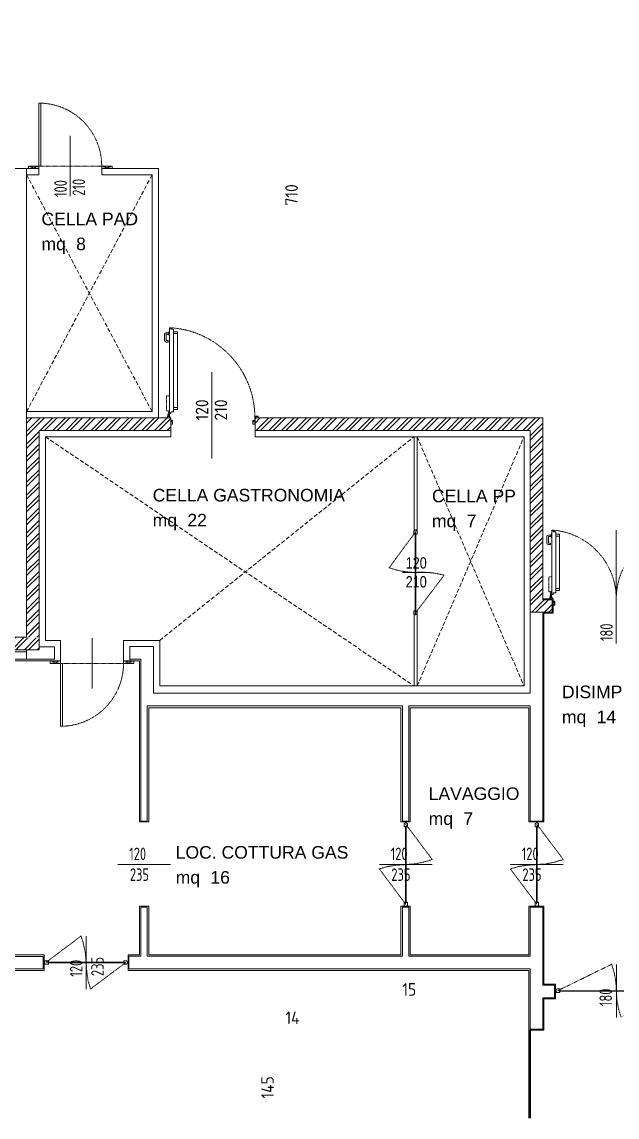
# Model space of a CAD drawing. Header units: millimetres. Extents: x 8265 to 78888, y 1905 to 34251.
# Drawn here: x 41883 to 42830, y 25481 to 27221 of the extents above; entities that cross this region are included whole.
import ezdxf
from ezdxf.enums import TextEntityAlignment as Align

# ---------------------------------------------------------------- set-up
doc = ezdxf.new("R2010")
doc.units = ezdxf.units.MM
for name, pattern in [('HIDDEN', [9.525, 6.35, -3.175]), ('HIDDEN4', [0.125, 0.025, -0.1]), ('HIDEGIO', [5000, 2500, -2500]), ('TRATTEGGIATA2', [0.375, 0.25, -0.125])]:
    doc.linetypes.add(name, pattern=pattern)
doc.layers.get('Defpoints').update_dxf_attribs({"lineweight": 0})
for name, color, linetype, lineweight in [('430_TAVOLATI_001-AM_0', 3, 'Continuous', 0), ('435_PARETI_CELLA_001-AM_0', 2, 'Continuous', 0), ('437_RIVESTIMENTI_001-AM_0', 13, 'Continuous', 0), ('439_TESTI_SERRAMENTI_001-AM_0', 11, 'Continuous', 0), ('440_ALTRI_ELEMENTI_001-AM_0', 31, 'Continuous', 50), ('440_SIMBOLI_001-AM_0', 31, 'Continuous', 0), ('441_SERRAMENTI_001-AM_0', 1, 'Continuous', 0), ('464_LAY_OUT_TQ_001-AM_0', 2, 'Continuous', 0), ('471_TESTI_POLIGONI_001-AM_0', 221, 'Continuous', 0), ('480_CAMPITURE_SIMB_REI_001-AM_0', 30, 'Continuous', 0), ('AM_0', 7, 'Continuous', 50)]:
    doc.layers.add(name, color=color, linetype=linetype, lineweight=lineweight)
doc.layers.add('465_REPARTI_TQ_001-AM_0', color=2, linetype='Continuous')
doc.styles.add('AREA', font='arial.ttf', dxfattribs={"height": 30})
doc.styles.add('QUOTE', font='arial.ttf', dxfattribs={"width": 0.8})
doc.styles.get("Standard").update_dxf_attribs({"font": 'isocp.shx'})
doc.dimstyles.new('Quote Svl', dxfattribs={"dimscale": 100, "dimtxt": 0.2, "dimasz": 0.15, "dimexe": 0, "dimexo": 0.2, "dimgap": 0.1, "dimtad": 1, "dimdec": 0, "dimrnd": 5, "dimdsep": 46, "dimtxsty": 'Standard', "dimblk": 'ARCHTICK', "dimcen": 0.2, "dimse1": 1, "dimse2": 1, "dimsd1": 1, "dimsd2": 1, "dimclrd": 256, "dimclre": 256, "dimclrt": 256, "dimadec": 0, "dimazin": 2, "dimtp": 0.1, "dimtm": 0.1, "dimtfac": 0.71, "dimtdec": 0, "dimtmove": 0, "dimatfit": 3, "dimldrblk": 'ARCHTICK', "dimfxl": 0, "dimtzin": 0, "dimlwd": -1, "dimlwe": -1, "dimarcsym": 0})

# ---------------------------------------------------------------- blocks, each defined once
blk = doc.blocks.new('PT-21-3-08$PORTA_VAI_VEN_180')
at = {"color": 0, "linetype": 'Continuous'}
for points in [[(6125.6, -9843.21), (6122.6, -9844.71)], [(6122.6, -9844.71), (6122.6, -9849.71)], [(6122.6, -9849.71), (6124.6, -9849.71)], [(6128.6, -9844.71), (6125.6, -9843.21)], [(6125.6, -9849.71), (6128.6, -9849.71)], [(6128.6, -9849.71), (6128.6, -9844.71)], [(6122.6, -10034.7), (6122.6, -10029.7)], [(6122.6, -10029.7), (6124.6, -10029.7)], [(6125.6, -10036.2), (6122.6, -10034.7)], [(6125.6, -10029.7), (6128.6, -10029.7)], [(6128.6, -10034.7), (6125.6, -10036.2)], [(6128.6, -10029.7), (6128.6, -10034.7)]]:
    blk.add_lwpolyline(points, dxfattribs=at)
for points in [[(6124.6, -9848.71), (6124.6, -9939.71), (6125.6, -9939.71), (6125.6, -9848.71)], [(6124.6, -10030.7), (6124.6, -9939.71), (6125.6, -9939.71), (6125.6, -10030.7)]]:
    blk.add_lwpolyline(points, close=True, dxfattribs=at)
at = {"linetype": 'HIDDEN4'}
for points in [[(6125.6, -9846.51), (6167.6, -9932.31)], [(6125.6, -9939.71), (6139.6, -9938.91)], [(6139.6, -9938.91), (6153.6, -9936.41)], [(6153.6, -9936.41), (6167.6, -9932.31)], [(6096.6, -9943.01), (6083.6, -9947.21)], [(6125.6, -10033), (6083.6, -9947.21)], [(6110.6, -9940.61), (6096.6, -9943.01)], [(6125.6, -9939.71), (6110.6, -9940.61)]]:
    blk.add_lwpolyline(points, dxfattribs=at)
blk = doc.blocks.new('PT-21-3-08$PORTA_VAI_VEN')
at = {"linetype": 'HIDDEN4'}
for points in [[(6454.6, -7148.21), (6510.6, -7106.11)], [(6514.6, -7119.81), (6510.6, -7106.11)], [(6516.6, -7133.91), (6514.6, -7119.81)], [(6517.6, -7148.21), (6516.6, -7133.91)], [(6517.6, -7148.21), (6518.6, -7162.51)], [(6581.6, -7148.21), (6525.6, -7190.41)], [(6518.6, -7162.51), (6521.6, -7176.61)], [(6521.6, -7176.61), (6525.6, -7190.41)]]:
    blk.add_lwpolyline(points, dxfattribs=at)
at = {"color": 0, "linetype": 'Continuous'}
for points in [[(6451.6, -7148.21), (6452.6, -7145.51)], [(6452.6, -7151.01), (6451.6, -7148.21)], [(6452.6, -7145.51), (6457.6, -7145.51)], [(6457.6, -7151.01), (6452.6, -7151.01)], [(6457.6, -7145.51), (6457.6, -7147.71)], [(6457.6, -7148.71), (6457.6, -7151.01)], [(6582.6, -7145.51), (6577.6, -7145.51)], [(6577.6, -7145.51), (6577.6, -7147.71)], [(6577.6, -7148.71), (6577.6, -7151.01)], [(6577.6, -7151.01), (6582.6, -7151.01)], [(6584.6, -7148.21), (6582.6, -7145.51)], [(6582.6, -7151.01), (6584.6, -7148.21)]]:
    blk.add_lwpolyline(points, dxfattribs=at)
for points in [[(6456.6, -7147.71), (6517.6, -7147.71), (6517.6, -7148.71), (6456.6, -7148.71)], [(6578.6, -7147.71), (6517.6, -7147.71), (6517.6, -7148.71), (6578.6, -7148.71)]]:
    blk.add_lwpolyline(points, close=True, dxfattribs=at)
blk = doc.blocks.new('SUP-LOC')
at = {"style": 'AREA'}
blk.add_text('mq', height=20, dxfattribs=at).set_placement((7.7, -17.4))
for tag, p in [('NAME_LOC', (7.7, 22.3)), ('AREA_AREA', (62.9, -17.4))]:
    blk.add_attdef(tag, p, '', height=20, dxfattribs=at)
blk = doc.blocks.new('PORTA-[REI-US]-SISTI-120')
for p, q in [((-1.8, 12.6), (-1.8, 143)), ((-1.5, 143.3), (0, 143.3)), ((0.3, 143), (0.3, 141.1)), ((0.6, 141), (3.1, 141)), ((0.6, 140.8), (0.6, 141)), ((0.6, 140.8), (4.2, 140.8)), ((1.1, 142.3), (1.4, 142.3)), ((1.1, 141), (1.1, 142.3)), ((2.6, 141), (1.4, 142.3)), ((1.4, 142.3), (1.4, 141)), ((3.1, 141), (3.1, 140.8)), ((4.5, 140.5), (4.5, 9.7)), ((-9.8, 122.8), (-9.8, 133.1)), ((-7.5, 135.4), (-2.9, 135.4)), ((-7.5, 132.6), (-7.5, 123.3)), ((-2.9, 133.1), (-7, 133.1)), ((-7, 122.8), (-4, 122.8)), ((-4, 122.8), (-4, 120.5)), ((-2.9, 131.6), (-2.9, 137)), ((-2.9, 137), (-1.8, 137)), ((-2.9, 135.4), (-2.9, 134.3)), ((-2.9, 134.3), (-2.9, 133.1)), ((-1.8, 131.6), (-2.9, 131.6)), ((-1.8, 137), (-1.8, 134.3)), ((-1.8, 134.3), (-1.8, 131.6)), ((4.5, 137), (4.5, 134.3)), ((4.5, 137), (10.5, 137)), ((4.5, 134.3), (4.5, 131.6)), ((4.5, 134), (10.5, 134)), ((10.5, 137), (10.5, 13.3)), ((-4, 120.5), (-7.5, 120.5)), ((-5.3, 0), (-5.3, 2.5)), ((-5.3, 2.5), (-1.3, 2.5)), ((-3.8, 0), (-5.3, 0)), ((-5, 2.2), (-5, 0.2)), ((-1.5, 2.2), (-5, 2.2)), ((-5, 0.2), (-3.8, 0.2)), ((-2.8, 12), (-4.8, 5)), ((-4.8, 5), (-4.3, 5.5)), ((-4.8, 3.5), (-4.8, 5)), ((-4.8, 2.5), (-4.8, 5)), ((-4.4, 4.2), (-2.8, 4.2)), ((-4.3, 5.5), (-2.8, 5.5)), ((-3.8, 0), (-3.8, 0.2)), ((-3.5, 5), (-3.5, 3.5)), ((-3.5, 4), (-3.5, 4.5)), ((-1.8, 12), (-2.8, 12)), ((-2.8, 5.5), (-2.3, 5)), ((-2.3, 5.5), (-2.3, 7)), ((-2.3, 5), (-2.3, 2.5)), ((-2.3, 2.5), (-2.3, 3.6)), ((-1.8, 13.3), (-1.8, 7.3)), ((-1.8, 7.5), (-1.8, 12)), ((-1.5, 7), (0, 7)), ((-1.5, 0), (-1.5, 2.2)), ((0, 0), (-1.5, 0)), ((-1.3, 2.5), (-1.3, 0.2)), ((-1.3, 0.2), (0.2, 0.2)), ((0, -5.8), (0, 0)), ((0.2, 0.2), (0.2, -5.7)), ((0.3, 7.3), (0.3, 9.1)), ((0.6, 9.4), (4.2, 9.4)), ((4.5, 16.3), (10.5, 16.3)), ((4.5, 13.3), (10.5, 13.3)), ((0, -8.6), (0.1, -8.6)), ((0, -8.6), (0, -9.7)), ((0.1, -9.7), (0.1, -8.6)), ((2.2, -6.1), (0.2, -6.1)), ((0.3, -5.8), (2.2, -5.8)), ((0.3, -9.8), (2.4, -9.8)), ((2.4, -10), (0.3, -10)), ((2, -3.9), (0.5, -3.9)), ((2.5, -9.7), (2.5, -5.8)), ((2.6, -4.4), (2.6, -9.7))]:
    blk.add_line(p, q)
at = {"ltscale": 20}
for p, q in [((65.1, -64.4), (65.1, 72.9)), ((137.7, 0), (138.9, 0)), ((131.2, -3.9), (133.5, -3.9)), ((133.8, -0.8), (133.8, -3.8)), ((133.8, -5.6), (133.8, -5.6))]:
    blk.add_line(p, q, dxfattribs=at)
at = {"linetype": 'ByBlock', "ltscale": 20}
blk.add_line((130.5, -4.4), (130.5, -9.7), dxfattribs=at)
at = {"linetype": 'HIDDEN4', "ltscale": 0.2}
blk.add_lwpolyline([(-1.8, 11.1), (-6.8, 11.1), (-6.8, 35.1), (-1.8, 35.1)], dxfattribs=at)
at = {"ltscale": 20}
blk.add_lwpolyline([(134.5, 0), (135.4, 0), (135.4, 2.2), (138.9, 2.2), (138.9, 0.2), (137.7, 0.2), (137.7, 0), (139.1, 0), (139.1, 2.5), (135.2, 2.5), (135.2, 0.2), (133.8, 0.2), (133.8, -5.7, -0.414214), (133.6, -5.8), (131, -5.8, -0.414214), (130.9, -5.7), (130.9, -4.1), (130.6, -4.1), (130.5, -4.1), (130.5, -9.7, 0.414214), (130.8, -10), (133.7, -10, 0.414214), (134, -9.7), (134, -8.6), (133.8, -8.6), (133.8, -9.7, -0.414214), (133.7, -9.8), (130.8, -9.8, -0.414214), (130.6, -9.7), (130.6, -5.8, 0.414214), (130.9, -6.1), (133.8, -6.1, 0.414214), (134, -5.8), (134, 0), (135.2, 0)], format="xyb", dxfattribs=at)
blk.add_lwpolyline([(2.2, -5.7), (2.2, -4.1), (2.6, -4.1), (2.6, -8.4)])
at = {"linetype": 'ByBlock', "ltscale": 20}
blk.add_lwpolyline([(130.5, -4.4), (130.5, -8.4)], dxfattribs=at)
for centre, radius, start, end in [((-1.5, 143), 0.3, 90, 180), ((0, 143), 0.3, 0, 90), ((0.6, 141.1), 0.3, 180, 270), ((4.2, 140.5), 0.3, 0, 90), ((-7.5, 133.1), 2.3, 90, 180), ((-7.5, 122.8), 2.3, 180, 270), ((-7, 132.6), 0.5, 90, 180), ((-7, 123.3), 0.5, 180, 270), ((-1.8, 7), 0.5, 90, 180), ((-1.5, 7.3), 0.3, 180, 270), ((0, 7.3), 0.3, 270, 0), ((0.6, 9.1), 0.3, 90, 180), ((4.2, 9.7), 0.3, 270, 0), ((0.2, -5.8), 0.25, 180, 270), ((0.3, -9.7), 0.3, 180, 270), ((0.3, -9.7), 0.15, 180, 270), ((0.3, -5.7), 0.1, 180, 270), ((0.5, -4.2), 0.25, 90, 180), ((2, -4.2), 0.25, 0, 90), ((2.2, -5.7), 0.1, 270, 0), ((2.2, -5.8), 0.25, 270, 0), ((2.4, -9.7), 0.3, 270, 0), ((2.4, -9.7), 0.15, 270, 0)]:
    blk.add_arc(centre, radius, start, end)
at = {"linetype": 'HIDDEN4'}
blk.add_arc((-9.6, 0.2), 143.4, 0, 86.1517, dxfattribs=at)
at = {"ltscale": 20}
for centre, start, end in [((131.2, -4.2), 90, 180), ((133.5, -4.2), 0, 90)]:
    blk.add_arc(centre, 0.25, start, end, dxfattribs=at)
blk = doc.blocks.new('Quota serramento H20')
for p in [(-15, 0), (15, 0)]:
    blk.add_attdef('000', text='', height=20, rotation=90).set_placement(p, align=Align.MIDDLE)
blk = doc.blocks.new('PORTA-CELLA_GIR-100')
blk.add_line((50, -44), (50, 36))
at = {"linetype": 'HIDDEN4'}
blk.add_line((0, -4), (100, -4), dxfattribs=at)
at = {"linetype": 'Continuous'}
for points in [[(0, -4), (-16.5, 0)], [(0, 0), (-16.5, -4)], [(100, -4), (116.5, 0)], [(100, 0), (116.5, -4)]]:
    blk.add_lwpolyline(points, dxfattribs=at)
for points in [[(0, 0), (-16.5, 0), (-16.5, -4), (0, -4)], [(100, 0), (116.5, 0), (116.5, -4), (100, -4)]]:
    blk.add_lwpolyline(points, close=True, dxfattribs=at)
blk.add_lwpolyline([(0, -4), (3, -4), (3, -104), (0, -104)], close=True)
at = {"linetype": 'HIDDEN4'}
blk.add_arc((0, -4), 100, 270, 0, dxfattribs=at)
blk = doc.blocks.new('PORTA-[REI-US]-SISTI-180')
for p, q in [((-1.8, 12.6), (-1.8, 108.7)), ((-1.5, 109), (0, 109)), ((0.3, 108.7), (0.3, 106.8)), ((0.6, 106.7), (3.1, 106.7)), ((0.6, 106.5), (0.6, 106.7)), ((0.6, 106.5), (4.2, 106.5)), ((1.1, 108), (1.4, 108)), ((1.1, 106.7), (1.1, 108)), ((2.6, 106.7), (1.4, 108)), ((1.4, 108), (1.4, 106.7)), ((3.1, 106.7), (3.1, 106.5)), ((4.5, 106.2), (4.5, 9.7)), ((100.5, -71), (100.5, 109)), ((194.7, 112.5), (194.7, 103.6)), ((194.9, 112.5), (194.9, 110.8)), ((196.6, 112.8), (195, 112.8)), ((196.6, 112.7), (195, 112.7)), ((196.9, 110.7), (195, 110.7)), ((196.5, 103.3), (196.5, 105)), ((196.5, 105), (196.5, 12.6)), ((196.6, 112.8), (196.6, 112.7)), ((196.8, 105.3), (201.1, 105.3)), ((201.1, 105.3), (196.8, 105.3)), ((197.2, 109.7), (197.2, 110.4)), ((201.1, 109.7), (197.2, 109.7)), ((201.4, 105.6), (201.4, 109.4)), ((201.4, 107.5), (201.4, 105.6)), ((203.2, 107.8), (201.7, 107.8)), ((203.5, 12.6), (203.5, 107.5)), ((-9.8, 88.5), (-9.8, 98.8)), ((-7.5, 101.1), (-2.9, 101.1)), ((-7.5, 98.3), (-7.5, 89)), ((-2.9, 98.8), (-7, 98.8)), ((-7, 88.5), (-4, 88.5)), ((-4, 88.5), (-4, 86.2)), ((-2.9, 97.3), (-2.9, 102.7)), ((-2.9, 102.7), (-1.8, 102.7)), ((-2.9, 101.1), (-2.9, 100)), ((-2.9, 100), (-2.9, 98.8)), ((-1.8, 97.3), (-2.9, 97.3)), ((-1.8, 102.7), (-1.8, 100)), ((-1.8, 100), (-1.8, 97.3)), ((4.5, 102.7), (4.5, 100)), ((4.5, 102.7), (10.5, 102.7)), ((4.5, 100), (4.5, 97.3)), ((4.5, 99.7), (10.5, 99.7)), ((10.5, 102.7), (10.5, 13.3)), ((190.5, 102.7), (196.5, 102.7)), ((190.5, 13.3), (190.5, 102.7)), ((190.5, 99.7), (196.5, 99.7)), ((195, 103.3), (196.5, 103.3)), ((-4, 86.2), (-7.5, 86.2)), ((-5.3, 0), (-5.3, 2.5)), ((-5.3, 2.5), (-1.3, 2.5)), ((-3.8, 0), (-5.3, 0)), ((-5, 2.2), (-5, 0.2)), ((-1.5, 2.2), (-5, 2.2)), ((-5, 0.2), (-3.8, 0.2)), ((-2.8, 12), (-4.8, 5)), ((-4.8, 5), (-4.3, 5.5)), ((-4.8, 3.5), (-4.8, 5)), ((-4.8, 2.5), (-4.8, 5)), ((-4.4, 4.2), (-2.8, 4.2)), ((-4.3, 5.5), (-2.8, 5.5)), ((-3.8, 0), (-3.8, 0.2)), ((-3.5, 5), (-3.5, 3.5)), ((-3.5, 4), (-3.5, 4.5)), ((-1.8, 12), (-2.8, 12)), ((-2.8, 5.5), (-2.3, 5)), ((-2.3, 5.5), (-2.3, 7)), ((-2.3, 5), (-2.3, 2.5)), ((-2.3, 2.5), (-2.3, 3.6)), ((-1.8, 13.3), (-1.8, 7.3)), ((-1.8, 7.5), (-1.8, 12)), ((-1.5, 7), (0, 7)), ((-1.5, 0), (-1.5, 2.2)), ((0, 0), (-1.5, 0)), ((-1.3, 2.5), (-1.3, 0.2)), ((-1.3, 0.2), (0.2, 0.2)), ((0, -5.8), (0, 0)), ((0.2, 0.2), (0.2, -5.7)), ((0.3, 7.3), (0.3, 9.1)), ((0.6, 9.4), (4.2, 9.4)), ((4.5, 16.3), (10.5, 16.3)), ((4.5, 13.3), (10.5, 13.3)), ((190.5, 16.3), (196.5, 16.3)), ((190.5, 13.3), (196.5, 13.3)), ((196.5, 9.7), (196.5, 13.3)), ((201.1, 9.4), (196.8, 9.4)), ((203, 0.2), (200.8, 0.2)), ((200.8, 0.2), (200.8, -5.7)), ((201, 0), (203, 0)), ((201, -5.8), (201, 0)), ((201.4, 7.3), (201.4, 9.1)), ((201.5, 0), (203.2, 0)), ((203.2, 7), (201.7, 7)), ((207, 2.5), (203, 2.5)), ((203, 2.5), (203, 0.2)), ((203.2, 2.2), (206.8, 2.2)), ((203.2, 0), (203.2, 2.2)), ((203.5, 13.3), (203.5, 7.3)), ((203.5, 7.5), (203.5, 12)), ((203.5, 12), (204.5, 12)), ((206.9, 4.2), (203.5, 4.2)), ((204, 5.5), (204, 7)), ((204.5, 5.5), (204, 5)), ((204, 5), (204, 2.5)), ((204, 2.5), (204, 3.6)), ((204.5, 12), (206.5, 5)), ((206, 5.5), (204.5, 5.5)), ((205.2, 6.1), (205.2, 2.7)), ((206.8, 0.2), (205.6, 0.2)), ((205.6, 0), (205.6, 0.2)), ((205.6, 0), (206.8, 0)), ((205.6, 0), (207, 0)), ((206.5, 5), (206, 5.5)), ((206.5, 3.5), (206.5, 5)), ((206.5, 2.5), (206.5, 5)), ((206.8, 2.2), (206.8, 0.2)), ((207, 0), (207, 2.5)), ((0, -8.6), (0.1, -8.6)), ((0, -8.6), (0, -9.7)), ((0.1, -9.7), (0.1, -8.6)), ((2.2, -6.1), (0.2, -6.1)), ((0.3, -5.8), (2.2, -5.8)), ((0.3, -9.8), (2.4, -9.8)), ((2.4, -10), (0.3, -10)), ((2, -3.9), (0.5, -3.9)), ((2.5, -9.7), (2.5, -5.8)), ((2.6, -4.4), (2.6, -9.7)), ((198.4, -4.4), (198.4, -9.7)), ((198.5, -9.7), (198.5, -5.8)), ((200.7, -9.8), (198.6, -9.8)), ((198.6, -10), (200.7, -10)), ((198.8, -5.7), (198.8, -4.1)), ((198.8, -6.1), (200.8, -6.1)), ((200.7, -5.8), (198.9, -5.8)), ((199, -3.9), (200.5, -3.9)), ((200.8, -5.6), (200.8, -5.6)), ((201, -8.6), (200.9, -8.6)), ((200.9, -9.7), (200.9, -8.6)), ((201, -8.6), (201, -9.7))]:
    blk.add_line(p, q)
at = {"linetype": 'HIDDEN4', "ltscale": 0.2}
for points in [[(-1.8, 11.1), (-6.8, 11.1), (-6.8, 35.1), (-1.8, 35.1)], [(203.5, 11.1), (208.5, 11.1), (208.5, 35.1), (203.5, 35.1)]]:
    blk.add_lwpolyline(points, dxfattribs=at)
for points in [[(2.2, -5.7), (2.2, -4.1), (2.6, -4.1), (2.6, -8.4)], [(198.8, -4.1), (198.4, -4.1), (198.4, -8.4)]]:
    blk.add_lwpolyline(points)
for centre, radius, start, end in [((-1.5, 108.7), 0.3, 90, 180), ((0, 108.7), 0.3, 0, 90), ((0.6, 106.8), 0.3, 180, 270), ((4.2, 106.2), 0.3, 0, 90), ((195, 112.5), 0.3, 90, 180), ((195, 112.5), 0.15, 90, 180), ((195, 110.8), 0.15, 180, 270), ((196.8, 105), 0.3, 90, 180), ((196.8, 105), 0.3, 90, 180), ((196.9, 110.4), 0.3, 0, 90), ((201.1, 109.4), 0.3, 0, 90), ((201.1, 105.6), 0.3, 270, 0), ((201.1, 105.6), 0.3, 270, 0), ((201.7, 107.5), 0.3, 90, 180), ((203.2, 107.5), 0.3, 0, 90), ((-7.5, 98.8), 2.3, 90, 180), ((-7.5, 88.5), 2.3, 180, 270), ((-7, 98.3), 0.5, 90, 180), ((-7, 89), 0.5, 180, 270), ((195, 103.6), 0.3, 180, 270), ((-1.8, 7), 0.5, 90, 180), ((-1.5, 7.3), 0.3, 180, 270), ((0, 7.3), 0.3, 270, 0), ((0.6, 9.1), 0.3, 90, 180), ((4.2, 9.7), 0.3, 270, 0), ((196.8, 9.7), 0.3, 180, 270), ((201.1, 9.1), 0.3, 0, 90), ((201.7, 7.3), 0.3, 180, 270), ((203.2, 7.3), 0.3, 270, 0), ((203.5, 7), 0.5, 0, 90), ((0.2, -5.8), 0.25, 180, 270), ((0.3, -9.7), 0.3, 180, 270), ((0.3, -9.7), 0.15, 180, 270), ((0.3, -5.7), 0.1, 180, 270), ((0.5, -4.1), 0.25, 90, 180), ((2, -4.1), 0.25, 0, 90), ((2.2, -5.7), 0.1, 270, 0), ((2.2, -5.8), 0.25, 270, 0), ((2.4, -9.7), 0.3, 270, 0), ((2.4, -9.7), 0.15, 270, 0), ((198.6, -9.7), 0.3, 180, 270), ((198.8, -5.8), 0.25, 180, 270), ((198.6, -9.7), 0.15, 180, 270), ((199, -4.1), 0.25, 90, 180), ((198.9, -5.7), 0.1, 180, 270), ((200.5, -4.1), 0.25, 0, 90), ((200.7, -5.7), 0.1, 270, 0), ((200.7, -9.7), 0.3, 270, 0), ((200.7, -9.7), 0.15, 270, 0), ((200.8, -5.8), 0.25, 270, 0)]:
    blk.add_arc(centre, radius, start, end)
at = {"linetype": 'HIDDEN4'}
for centre, start, end in [((-8.9, 0), 0, 85.3534), ((209.9, 0), 97.9416, 180)]:
    blk.add_arc(centre, 109.4, start, end, dxfattribs=at)
blk = doc.blocks.new('*D278')
at = {"layer": 'Defpoints', "color": 0, "transparency": 16777216}
for p in [(42244.3, 25618.6, 0), (42244.3, 25474.4, 1.8), (42294.2, 25474.4)]:
    blk.add_point(p, dxfattribs=at)
at = {"layer": '464_LAY_OUT_TQ_001-AM_0', "transparency": 16777216, "insert": (42274.2, 25527.7), "char_height": 20, "attachment_point": 5, "rotation": 90}
blk.add_mtext('145', dxfattribs=at)
blk = doc.blocks.new('_ArchTick')
at = {"layer": 'AM_0', "color": 0, "const_width": 0.15}
blk.add_lwpolyline([(-0.5, -0.5), (0.5, 0.5)], dxfattribs=at)
blk = doc.blocks.new('*D275')
at = {"layer": 'Defpoints', "color": 0, "transparency": 16777216}
for p in [(42417.7, 27300.7, -17.9), (42332.4, 26591.8), (42417.8, 26591.8, 4.6)]:
    blk.add_point(p, dxfattribs=at)
at = {"layer": '464_LAY_OUT_TQ_001-AM_0', "transparency": 16777216, "insert": (42312.4, 26946.2), "char_height": 20, "attachment_point": 5, "rotation": 90}
blk.add_mtext('710', dxfattribs=at)

msp = doc.modelspace()

# ---------------------------------------------------------------- hatches: boundary and pattern name
at = {"layer": '480_CAMPITURE_SIMB_REI_001-AM_0'}
h = msp.add_hatch(dxfattribs=at)
h.set_pattern_fill('ANSI32', color=256, scale=1.5, style=0)
h.set_pattern_definition([(45, (27386.123, 12328.103), (-10.102788, 10.102788), []), (45, (27392.858, 12328.103), (-10.102788, 10.102788), [])])
h.paths.add_polyline_path([(41241.6, 27302.2), (41244.6, 27302.2), (41244.6, 27322.2), (41229.6, 27322.2), (41229.6, 27255.2), (41264.6, 27255.2), (41264.6, 27272.2), (41241.6, 27272.2)])
h.paths.add_polyline_path([(41264.4, 27082), (41244.4, 27082), (41244.4, 26283.2), (41264.4, 26283)])
h.paths.add_polyline_path([(41910.9, 26242.2), (41890.9, 26242.2), (41890.9, 26243.1), (41334.6, 26243.1), (41334.6, 26223.2), (41910.9, 26223.2)])
h.paths.add_polyline_path([(41910.9, 26591.8), (41890.9, 26591.8), (41890.9, 26243.1), (41910.9, 26243.1)])
h.paths.add_polyline_path([(42120.3, 26591.8), (41910.9, 26591.8), (41910.9, 26571.8), (42120.3, 26571.8)])
h.paths.add_polyline_path([(42712.3, 26591.8), (42254.3, 26591.8), (42254.3, 26571.8), (42692.3, 26571.8), (42692.3, 26571.8), (42712.3, 26571.8)])
h.paths.add_polyline_path([(42712.3, 26302.7), (42712.3, 26571.8), (42692.3, 26571.8), (42692.3, 26282.8), (42712.3, 26282.8)])
h.paths.add_polyline_path([(42727, 26302.7), (42712.3, 26302.7), (42712.3, 26282.8), (42727, 26282.8)])
h.paths.add_polyline_path([(42965.7, 26302.8), (42945.7, 26302.8), (42931, 26302.8), (42931, 26282.8), (42965.7, 26282.8)])
h.paths.add_polyline_path([(42965.7, 26508.4), (42945.7, 26508.4), (42945.7, 26302.8), (42965.7, 26302.8)])
h.paths.add_polyline_path([(43363.3, 26508.4), (42965.7, 26508.4), (42965.7, 26488.4), (43363.3, 26488.4)])
h.paths.add_polyline_path([(44271.5, 26508.4), (43500.3, 26508.4), (43500.3, 26488.4), (44271.5, 26488.4)])
h.paths.add_polyline_path([(44812.1, 26508.4), (44408.5, 26508.4), (44408.5, 26488.4), (44812.1, 26488.4)])
h.paths.add_polyline_path([(44812.1, 26488.4), (44792.1, 26488.4), (44792.1, 25480.4), (44812.1, 25480.4)])
h.paths.add_polyline_path([(44922.3, 25846.8), (44812.1, 25846.8), (44812.1, 25826.8), (44922.3, 25826.8)])
h.paths.add_polyline_path([(46054.6, 25846.8), (45217.8, 25846.8), (45217.8, 25826.8), (46054.6, 25826.8)])
h.paths.add_polyline_path([(45413, 25546.5), (45389.8, 25546.5), (45389.8, 25451.5), (45413, 25451.5)])
h.paths.add_polyline_path([(46054.6, 25569.8), (45389.8, 25569.8), (45389.8, 25546.5), (46054.6, 25546.5)])
h.paths.add_polyline_path([(45413, 25317.5), (45389.8, 25317.5), (45389.8, 25016), (45413, 25016)])
h.paths.add_polyline_path([(45389.8, 25039.2), (45376.7, 25039.2), (45376.7, 25016), (45389.8, 25016)])
h.paths.add_polyline_path([(45175.7, 25039.2), (45062.2, 25039.2), (45062.2, 25016), (45175.7, 25016)])
h.paths.add_polyline_path([(44928.2, 25039.2), (44792.1, 25039.2), (44792.1, 25016), (44928.2, 25016)])
h.paths.add_polyline_path([(44812.1, 25276.4), (44792.1, 25276.4), (44792.1, 25039.2), (44812.1, 25039.2)])

# ---------------------------------------------------------------- linework, layer by layer
at = {"layer": '430_TAVOLATI_001-AM_0'}
for p, q in [((42120.3, 26591.8), (41890.9, 26591.8)), ((41890.9, 26243.1), (41890.9, 26591.8)), ((42120.3, 26571.8), (42120.3, 26591.8)), ((42712.3, 26591.8), (42254.3, 26591.8)), ((42712.3, 26302.7), (42712.3, 26591.8)), ((42120.3, 26571.8), (41910.9, 26571.8)), ((41910.9, 26228.1), (41910.9, 26571.8)), ((42692.3, 26571.8), (42254.3, 26571.8)), ((42692.3, 26154.1), (42692.3, 26571.8)), ((42712.3, 26302.7), (42727, 26302.7)), ((42727, 26302.7), (42727, 26282.8)), ((42712.3, 25951.1), (42712.3, 26282.8)), ((42712.3, 26282.8), (42727, 26282.8)), ((41334.6, 26243.1), (41890.9, 26243.1)), ((41501.9, 26223.2), (41890.9, 26223.2)), ((41890.9, 26223.2), (41890.9, 26208.2)), ((41910.9, 26228.1), (41935.1, 26228.1)), ((42092.8, 26228.2), (42055.1, 26228.2)), ((42055.1, 26228.2), (42055.1, 26208.2)), ((42092.8, 26228.2), (42092.8, 26154.1)), ((41890.9, 26208.2), (41935.1, 26208.2)), ((42072.8, 26208.2), (42055.1, 26208.2)), ((42072.8, 25951.1), (42072.8, 26208.2)), ((42092.8, 26154.1), (42692.3, 26154.1)), ((42082.8, 26134.1), (42488.8, 26134.2)), ((42082.8, 26134.1), (42082.8, 25951.1)), ((42488.8, 26134.2), (42488.8, 25951.1)), ((42498.8, 25951.1), (42498.8, 26134.2)), ((42498.8, 26134.2), (42692.3, 26134.2)), ((42082.8, 25951.1), (42072.8, 25951.1)), ((42488.8, 25951.1), (42498.8, 25951.1)), ((42072.8, 25736.1), (42072.8, 25814.1)), ((42072.8, 25814.1), (42082.8, 25814.1)), ((42082.8, 25814.1), (42082.8, 25736.1)), ((42488.8, 25736.1), (42488.8, 25814.1)), ((42488.8, 25814.1), (42498.8, 25814.1)), ((42498.8, 25814.1), (42498.8, 25736.1)), ((42692.3, 25736.1), (42692.3, 25814.1)), ((42692.3, 25814.1), (42712.3, 25814.1)), ((42712.3, 25814.1), (42712.3, 25690.2)), ((41481.9, 25736), (41917.4, 25736)), ((41917.4, 25716), (41917.4, 25736)), ((42053.8, 25716.1), (42053.8, 25736.1)), ((42053.8, 25736.1), (42072.8, 25736.1)), ((42082.8, 25736.1), (42488.8, 25736.1)), ((42498.8, 25736.1), (42692.3, 25736.1)), ((41501.9, 25716), (41917.4, 25716)), ((42053.8, 25716.1), (42692.3, 25716.1)), ((42692.3, 25620.1), (42692.3, 25716.1)), ((42730.8, 25690.2), (42712.3, 25690.2)), ((42730.8, 25670.2), (42730.8, 25690.2)), ((42712.3, 25670.2), (42712.3, 25620.1)), ((42730.8, 25670.2), (42712.3, 25670.2)), ((42692.3, 25620.1), (42712.3, 25620.1))]:
    msp.add_line(p, q, dxfattribs=at)
at = {"layer": '430_TAVOLATI_001-AM_0', "linetype": 'Continuous'}
for p, q in [((41935.1, 26208.2), (41935.1, 26228.1)), ((42692.3, 25951.1), (42692.3, 26134.2)), ((42712.3, 25951.1), (42692.3, 25951.1))]:
    msp.add_line(p, q, dxfattribs=at)
at = {"layer": '430_TAVOLATI_001-AM_0'}
msp.add_lwpolyline([(42254.3, 26591.8), (42254.3, 26571.8)], dxfattribs=at)
at = {"layer": '435_PARETI_CELLA_001-AM_0', "linetype": 'ByBlock'}
for p, q in [((41745.9, 26988.1), (41910.4, 26988.1)), ((41890.9, 26988.1), (41890.9, 26591.8)), ((41910.4, 26988.1), (41910.4, 26978.1)), ((42010.4, 26988.1), (42100.5, 26988.1)), ((42010.4, 26988.1), (42010.4, 26978.1)), ((42100.5, 26988.1), (42100.5, 26591.8)), ((41890.9, 26978.1), (41910.4, 26978.1)), ((42010.4, 26978.1), (42090.5, 26978.1)), ((42090.5, 26978.1), (42090.5, 26601.8)), ((42090.5, 26601.8), (41890.9, 26601.8))]:
    msp.add_line(p, q, dxfattribs=at)
at = {"layer": '435_PARETI_CELLA_001-AM_0', "linetype": 'HIDDEN'}
for p, q in [((41890.9, 26601.8), (42090.5, 26978.1)), ((41890.9, 26978.1), (42090.5, 26601.8)), ((41920.9, 26561.8), (42507.3, 26165.7)), ((42102.8, 26238.2), (42507.3, 26561.8)), ((42512.3, 26561.8), (42682.3, 26165.8)), ((42512.3, 26165.7), (42682.3, 26561.8))]:
    msp.add_line(p, q, dxfattribs=at)
at = {"layer": '435_PARETI_CELLA_001-AM_0'}
for p, q in [((42120.3, 26571.8), (42120.3, 26561.8)), ((42254.3, 26571.8), (42254.3, 26561.8)), ((41920.9, 26238.2), (41920.9, 26561.8)), ((42120.3, 26561.8), (41920.9, 26561.8)), ((42682.3, 26561.8), (42254.3, 26561.8)), ((42682.3, 26165.8), (42682.3, 26561.8)), ((41945.1, 26238.2), (41920.9, 26238.2)), ((41945.1, 26205.7), (41945.1, 26238.2)), ((42102.8, 26238.2), (42045.1, 26238.2)), ((42045.1, 26205.7), (42045.1, 26238.2)), ((42102.8, 26238.2), (42102.8, 26165.7)), ((41945.1, 26205.7), (41935.1, 26205.7)), ((42045.1, 26205.7), (42055.1, 26205.7)), ((42102.8, 26165.7), (42682.3, 26165.8))]:
    msp.add_line(p, q, dxfattribs=at)
for points in [[(42507.3, 26561.8), (42507.3, 26413.7)], [(42512.3, 26561.8), (42512.3, 26413.7)], [(42507.3, 26413.7), (42512.3, 26413.7)], [(42507.3, 26279.7), (42507.3, 26165.7)], [(42507.3, 26279.7), (42512.3, 26279.7)], [(42512.3, 26279.7), (42512.3, 26165.7)]]:
    msp.add_lwpolyline(points, dxfattribs=at)
at = {"layer": '437_RIVESTIMENTI_001-AM_0'}
for p, q in [((42712.3, 26304.3), (42728.5, 26304.3)), ((42728.5, 26304.3), (42728.5, 26281.3)), ((42713.8, 25949.6), (42713.8, 26281.3)), ((42713.8, 26281.3), (42728.5, 26281.3)), ((41935.1, 26205.7), (41323.9, 26205.7)), ((42055.1, 26205.7), (42055.1, 26208.2)), ((42055.1, 26205.7), (42070.3, 26205.7)), ((42070.3, 26205.7), (42070.3, 25949.6)), ((42486.3, 26131.1), (42085.3, 26131.1)), ((42085.3, 26131.1), (42085.3, 25949.6)), ((42486.3, 25949.6), (42486.3, 26131.1)), ((42501.3, 25949.6), (42501.3, 26131.1)), ((42501.3, 26131.1), (42689.8, 26131.1)), ((42689.8, 26131.1), (42689.8, 25949.6)), ((42070.3, 25949.6), (42085.3, 25949.6)), ((42501.3, 25949.6), (42486.3, 25949.6)), ((42689.8, 25949.6), (42713.8, 25949.6)), ((42070.3, 25815.6), (42070.3, 25738.6)), ((42085.3, 25815.6), (42070.3, 25815.6)), ((42085.3, 25815.6), (42085.3, 25738.6)), ((42486.3, 25815.6), (42486.3, 25738.6)), ((42501.3, 25815.6), (42486.3, 25815.6)), ((42501.3, 25815.6), (42501.3, 25738.6)), ((42689.8, 25738.6), (42689.8, 25815.6)), ((42689.8, 25815.6), (42713.8, 25815.6)), ((42713.8, 25815.6), (42713.8, 25691.7)), ((41478.9, 25738.5), (41918.9, 25738.5)), ((41918.9, 25713.5), (41918.9, 25738.5)), ((42052.3, 25713.6), (42052.3, 25738.6)), ((42052.3, 25738.6), (42070.3, 25738.6)), ((42085.3, 25738.6), (42486.3, 25738.6)), ((42501.3, 25738.6), (42689.8, 25738.6)), ((41504.4, 25713.5), (41918.9, 25713.5)), ((42052.3, 25713.6), (42689.8, 25713.6)), ((42689.8, 25618.6), (42689.8, 25713.6)), ((42732.3, 25691.7), (42713.8, 25691.7)), ((42732.3, 25668.7), (42732.3, 25691.7)), ((42713.8, 25668.7), (42713.8, 25618.6)), ((42732.3, 25668.7), (42713.8, 25668.7)), ((42689.8, 25618.6), (42713.8, 25618.6))]:
    msp.add_line(p, q, dxfattribs=at)
at = {"layer": '440_ALTRI_ELEMENTI_001-AM_0', "linetype": 'TRATTEGGIATA2'}
msp.add_line((42691.2, 25618.7), (42691.2, 25478.9), dxfattribs=at)
at = {"layer": '440_SIMBOLI_001-AM_0'}
for p, q in [((41890.9, 26220.2), (41481.9, 26220)), ((41890.9, 26208.2), (41481.9, 26208))]:
    msp.add_line(p, q, dxfattribs=at)
at = {"layer": '441_SERRAMENTI_001-AM_0'}
msp.add_line((41960.4, 27040.1), (41960.4, 26944.1), dxfattribs=at)
at = {"layer": '441_SERRAMENTI_001-AM_0', "linetype": 'HIDDEN4'}
msp.add_line((41910.4, 26992.1), (42010.4, 26992.1), dxfattribs=at)
at = {"layer": '441_SERRAMENTI_001-AM_0'}
msp.add_lwpolyline([(41910.4, 26992.1), (41913.4, 26992.1), (41913.4, 27092.1), (41910.4, 27092.1)], close=True, dxfattribs=at)
at = {"layer": '441_SERRAMENTI_001-AM_0', "linetype": 'Continuous'}
for points in [[(41910.4, 26988.1), (41893.9, 26992.1)], [(41910.4, 26992.1), (41893.9, 26988.1)], [(42010.4, 26992.1), (42026.9, 26988.1)], [(42010.4, 26988.1), (42026.9, 26992.1)], [(42036.2, 25881.9), (42120.1, 25881.9)], [(42452.2, 25881.9), (42536.1, 25881.9)], [(42660.7, 25881.9), (42744.6, 25881.9)], [(41985.7, 25684.1), (41985.7, 25768)], [(42829.2, 25638.9), (42829.2, 25722.9)]]:
    msp.add_lwpolyline(points, dxfattribs=at)
for points in [[(41910.4, 26988.1), (41893.9, 26988.1), (41893.9, 26992.1), (41910.4, 26992.1)], [(42010.4, 26988.1), (42026.9, 26988.1), (42026.9, 26992.1), (42010.4, 26992.1)]]:
    msp.add_lwpolyline(points, close=True, dxfattribs=at)
at = {"layer": '441_SERRAMENTI_001-AM_0', "linetype": 'HIDDEN4'}
for points in [[(42509.8, 26410.5), (42467.6, 26353.7)], [(42509.8, 26282), (42555.2, 26341.8)]]:
    msp.add_lwpolyline(points, dxfattribs=at)
at = {"layer": '441_SERRAMENTI_001-AM_0'}
for points in [[(42509.8, 26413.7), (42507, 26412.2)], [(42507, 26412.2), (42507, 26407.2)], [(42507, 26407.2), (42509.3, 26407.2)], [(42510.8, 26410.5), (42508.8, 26410.5)], [(42509.3, 26408.2), (42509.3, 26346.2)], [(42510.3, 26408.2), (42509.3, 26408.2)], [(42512.5, 26412.2), (42509.8, 26413.7)], [(42509.8, 26411.5), (42509.8, 26409.5)], [(42510.3, 26346.2), (42510.3, 26408.2)], [(42510.3, 26407.2), (42512.5, 26407.2)], [(42512.5, 26407.2), (42512.5, 26412.2)], [(42530.5, 26346.2), (42489.1, 26346.2)], [(42509.3, 26346.2), (42510.3, 26346.2)], [(42509.3, 26284.2), (42509.3, 26346.2)], [(42509.3, 26346.2), (42510.3, 26346.2)], [(42510.3, 26346.2), (42510.3, 26284.2)], [(42507, 26280.2), (42507, 26285.2)], [(42507, 26285.2), (42509.3, 26285.2)], [(42510.3, 26284.2), (42509.3, 26284.2)], [(42510.3, 26285.2), (42512.5, 26285.2)], [(42512.5, 26285.2), (42512.5, 26280.2)], [(42509.8, 26278.7), (42507, 26280.2)], [(42510.8, 26282), (42508.8, 26282)], [(42509.8, 26281), (42509.8, 26283)], [(42512.5, 26280.2), (42509.8, 26278.7)]]:
    msp.add_lwpolyline(points, dxfattribs=at)
at = {"layer": '441_SERRAMENTI_001-AM_0', "linetype": 'HIDDEN4'}
for points in [[(42467.6, 26353.7, 0.087489), (42509.8, 26346.2)], [(42555.2, 26341.8, 0.082044), (42509.8, 26346.2)]]:
    msp.add_lwpolyline(points, format="xyb", dxfattribs=at)
msp.add_arc((41910.4, 26992.1, -0.2), 100, 0, 90, dxfattribs=at)
at = {"layer": '480_CAMPITURE_SIMB_REI_001-AM_0', "linetype": 'HIDEGIO'}
msp.add_line((42692.3, 26282.8), (42712.3, 26282.8), dxfattribs=at)
at = {"layer": '480_CAMPITURE_SIMB_REI_001-AM_0'}
for p in [(41890.9, 26223.2), (41910.9, 26228.1)]:
    msp.add_line(p, (41910.9, 26223.2), dxfattribs=at)

# ---------------------------------------------------------------- block references
at = {"layer": '439_TESTI_SERRAMENTI_001-AM_0'}
ref = msp.add_blockref('Quota serramento H20', (42185, 26604.4), dxfattribs=at)
ref.add_attrib('000', '120', dxfattribs={"layer": '0', "height": 20, "rotation": 90}).set_placement((42170, 26604.4), align=Align.MIDDLE)
ref.add_attrib('000', '210', dxfattribs={"layer": '0', "height": 20, "rotation": 90}).set_placement((42200, 26604.4), align=Align.MIDDLE)
at = {"layer": '441_SERRAMENTI_001-AM_0', "linetype": 'Continuous'}
msp.add_blockref('PORTA-[REI-US]-SISTI-120', (42120.3, 26591.8), dxfattribs=at)
at = {"layer": '441_SERRAMENTI_001-AM_0'}
for name, p in [('PORTA-[REI-US]-SISTI-180', (42728.5, 26304.3)), ('PORTA-CELLA_GIR-100', (41945.1, 26205.7))]:
    msp.add_blockref(name, p, dxfattribs=at)
at = {"layer": '441_SERRAMENTI_001-AM_0', "linetype": 'Continuous'}
for name, p, rotation in [('PT-21-3-08$PORTA_VAI_VEN', (35345.9, 19364.3), 89.99970000028247), ('PT-21-3-08$PORTA_VAI_VEN', (35554.4, 19364.3), 89.99970000028247), ('PT-21-3-08$PORTA_VAI_VEN', (48503.2, 18578), 179.9997000002825), ('PT-21-3-08$PORTA_VAI_VEN_180', (32889.5, 19555.9), 89.99970000028247)]:
    msp.add_blockref(name, p, dxfattribs=dict(at, rotation=rotation))
at = {"layer": '471_TESTI_POLIGONI_001-AM_0'}
for p, values in [((41906.8, 26875.7), {'NAME_LOC': 'CELLA PAD', 'AREA_AREA': '8'}), ((42083.8, 26436.7), {'NAME_LOC': 'CELLA GASTRONOMIA', 'AREA_AREA': '22'}), ((42528.1, 26435.4), {'NAME_LOC': 'CELLA PP', 'AREA_AREA': '7'}), ((42734.9, 26124), {'NAME_LOC': 'DISIMPEGNO', 'AREA_AREA': '14'}), ((42522.9, 25962.3), {'NAME_LOC': 'LAVAGGIO', 'AREA_AREA': '7'}), ((42120.4, 25869), {'NAME_LOC': 'LOC. COTTURA GAS', 'AREA_AREA': '16'})]:
    msp.add_blockref('SUP-LOC', p, dxfattribs=at).add_auto_attribs(values)

# ---------------------------------------------------------------- texts
at = {"layer": '439_TESTI_SERRAMENTI_001-AM_0', "width": 0.8}
for s, p in [('100', (41955, 26942.9, -1.2)), ('210', (41983.9, 26944.9, -1.2))]:
    msp.add_text(s, height=20, rotation=90.0003, dxfattribs=at).set_placement(p)
at = {"layer": '439_TESTI_SERRAMENTI_001-AM_0', "linetype": 'Continuous', "width": 0.8}
for s, rotation, p in [('180', 89.9997, (42823.5, 26237.1, -1.7)), ('120', 359.9997, (42054.2, 25888.9, 0)), ('120', 359.9997, (42470.2, 25888.9, 0)), ('120', 359.9997, (42678.7, 25888.9, 0)), ('235', 359.9997, (42055.2, 25855.9, 0)), ('235', 359.9997, (42471.2, 25855.9, 0)), ('235', 359.9997, (42679.7, 25855.9, 0)), ('120', 89.9997, (41979.7, 25703.7, 0)), ('235', 89.9997, (42013.7, 25704.7, 0)), ('180', 89.9997, (42822.3, 25656.9, 0))]:
    msp.add_text(s, height=20, rotation=rotation, dxfattribs=at).set_placement(p)
at = {"layer": '439_TESTI_SERRAMENTI_001-AM_0', "insert": (42510.8, 26346.2, 1.5), "char_height": 18, "attachment_point": 5, "style": 'QUOTE'}
msp.add_mtext('120\\P210', dxfattribs=at)
at = {"layer": '465_REPARTI_TQ_001-AM_0'}
for s, p in [('15', (42488.7, 25673.4)), ('14', (42302.8, 25628.4))]:
    msp.add_text(s, height=20, dxfattribs=at).set_placement(p)

# ---------------------------------------------------------------- dimensions: what is measured, and where the dimension line sits
at = {"layer": '464_LAY_OUT_TQ_001-AM_0'}
dim = msp.add_linear_dim(base=(42332.4, 26591.8), p1=(42417.7, 27300.7, -17.9), p2=(42417.8, 26591.8, 4.6), angle=90, dimstyle='Quote Svl', dxfattribs=at)
dim.commit()
dim.dimension.update_dxf_attribs({"geometry": '*D275', "text_midpoint": (42312.4, 26946.2)})
dim = msp.add_linear_dim(base=(42294.2, 25474.4), p1=(42244.3, 25618.6, 0), p2=(42244.3, 25474.4, 1.8), angle=90, dimstyle='Quote Svl', dxfattribs=at)
dim.commit()
dim.dimension.update_dxf_attribs({"geometry": '*D278', "text_midpoint": (42294.2, 25527.7), "dimtype": 160})

doc.saveas('drawing.dxf')
